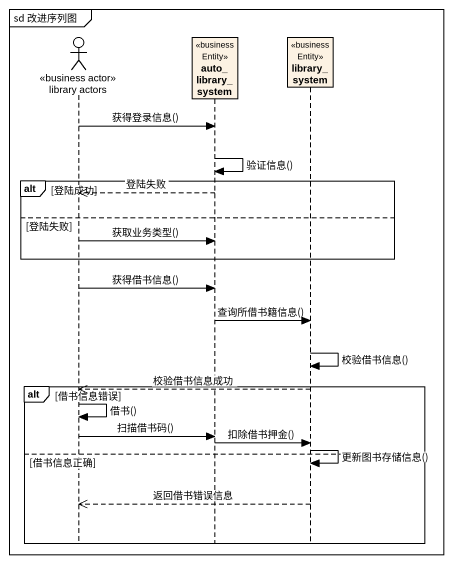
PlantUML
@startuml
mainframe sd 改进序列图
hide footbox
actor "library actors" as library_actors <<business actor>>
participant auto_library_system <<business Entity>>
participant library_system <<business Entity>>

library_actors -> auto_library_system : 获得登录信息()
auto_library_system -> auto_library_system : 验证信息()
alt 登陆成功
  auto_library_system -->> library_actors : 登陆失败
else 登陆失败
  library_actors -> auto_library_system : 获取业务类型()
end
library_actors -> auto_library_system : 获得借书信息()
auto_library_system -> library_system : 查询所借书籍信息()
library_system -> library_system : 校验借书信息()
alt 借书信息错误
  library_system -->> library_actors : 校验借书信息成功
  library_actors -> library_actors : 借书()
  library_actors -> auto_library_system : 扫描借书码()
  auto_library_system -> library_system : 扣除借书押金()
  library_system -> library_system : 更新图书存储信息()
else 借书信息正确
  library_system -->> library_actors : 返回借书错误信息
end
@enduml
